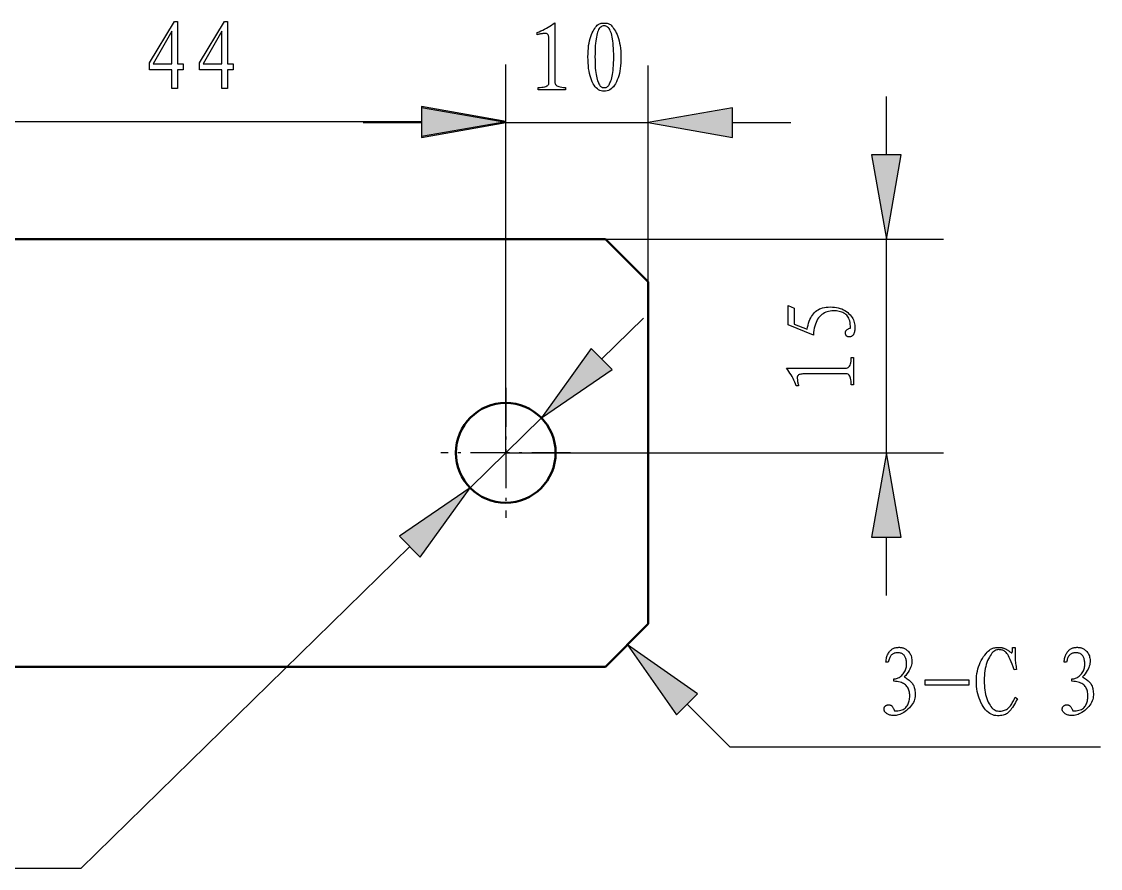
# Model space of a CAD drawing. Extents: x 0 to 420, y 0 to 297.
# Drawn here: x 156.98 to 194.81, y 68.1 to 97.8 of the extents above; entities that cross this region are included whole.
import ezdxf

# ---------------------------------------------------------------- set-up
doc = ezdxf.new("R2010")
doc.units = 0
doc.linetypes.add('DASHDOT', pattern=[18.5, 12, -3, 0.5, -3])

msp = doc.modelspace()

# ---------------------------------------------------------------- linework, layer by layer
at = {"color": 5, "lineweight": 25, "ltscale": 0.340611}
msp.add_line((173.957, 82.673), (173.957, 96.298), dxfattribs=at)
at = {"color": 5, "lineweight": 25, "ltscale": 0.339655}
msp.add_line((173.957, 82.673), (173.957, 96.259), dxfattribs=at)
at = {"color": 5, "lineweight": 25, "ltscale": 0.189655}
msp.add_line((178.957, 88.673), (178.957, 96.259), dxfattribs=at)
at = {"color": 5, "lineweight": 25, "ltscale": 0.051139}
for p, q in [((187.304, 93.128), (187.304, 95.173)), ((168.957, 94.259), (171.003, 94.259)), ((181.912, 94.259), (183.957, 94.259)), ((177.32, 85.963), (178.782, 87.393)), ((187.304, 77.673), (187.304, 79.719))]:
    msp.add_line(p, q, dxfattribs=at)
at = {"color": 5, "lineweight": 25, "ltscale": 0.402279}
msp.add_line((154.912, 94.298), (171.003, 94.298), dxfattribs=at)
at = {"color": 5, "lineweight": 25, "ltscale": 0.125}
msp.add_line((173.957, 94.259), (178.957, 94.259), dxfattribs=at)
at = {"color": 7, "lineweight": 50}
for p, q in [((148.957, 90.173), (177.457, 90.173)), ((130.457, 75.173), (177.457, 75.173))]:
    msp.add_line(p, q, dxfattribs=at)
at = {"color": 5, "lineweight": 25, "ltscale": 0.296177}
msp.add_line((177.457, 90.173), (189.304, 90.173), dxfattribs=at)
at = {"color": 7, "lineweight": 50, "ltscale": 0.053033}
for p, q in [((178.957, 88.673), (177.457, 90.173)), ((177.457, 75.173), (178.957, 76.673))]:
    msp.add_line(p, q, dxfattribs=at)
at = {"color": 5, "lineweight": 25, "ltscale": 0.1875}
msp.add_line((187.304, 82.673), (187.304, 90.173), dxfattribs=at)
at = {"color": 7, "lineweight": 50, "ltscale": 0.3}
msp.add_line((178.957, 88.673), (178.957, 76.673), dxfattribs=at)
at = {"color": 14, "linetype": 'DASHDOT', "lineweight": 25, "ltscale": 0.11375}
for p, q in [((173.957, 84.948), (173.957, 80.398)), ((176.232, 82.673), (171.682, 82.673))]:
    msp.add_line(p, q, dxfattribs=at)
at = {"color": 5, "lineweight": 25, "ltscale": 0.0875}
msp.add_line((172.706, 81.449), (175.208, 83.897), dxfattribs=at)
at = {"color": 5, "lineweight": 25, "ltscale": 0.383677}
msp.add_line((173.957, 82.673), (189.304, 82.673), dxfattribs=at)
at = {"color": 5, "lineweight": 25, "ltscale": 0.403468}
msp.add_line((159.058, 68.098), (170.594, 79.383), dxfattribs=at)
at = {"color": 5, "lineweight": 25, "ltscale": 0.052796}
msp.add_line((180.318, 73.856), (181.812, 72.363), dxfattribs=at)
at = {"color": 5, "lineweight": 25, "ltscale": 0.325}
msp.add_line((181.812, 72.363), (194.812, 72.363), dxfattribs=at)
at = {"color": 5, "lineweight": 25, "ltscale": 0.36875}
msp.add_line((159.058, 68.098), (144.308, 68.098), dxfattribs=at)
at = {"color": 5, "lineweight": 25}
for points in [[(162.451, 97.8), (162.451, 96.323), (162.643, 96.323), (162.643, 96.104), (162.451, 96.104), (162.451, 95.448), (162.246, 95.448), (162.246, 96.104), (161.467, 96.104), (161.467, 96.35), (162.342, 97.8)], [(164.201, 97.8), (164.201, 96.323), (164.393, 96.323), (164.393, 96.104), (164.201, 96.104), (164.201, 95.448), (163.996, 95.448), (163.996, 96.104), (163.217, 96.104), (163.217, 96.35), (164.092, 97.8)], [(175.473, 97.187), (175.472, 97.226), (175.468, 97.261), (175.461, 97.291), (175.452, 97.317), (175.44, 97.339), (175.426, 97.357), (175.409, 97.37), (175.39, 97.38), (175.368, 97.385), (175.343, 97.385), (175.317, 97.384), (175.29, 97.381), (175.263, 97.378), (175.236, 97.374), (175.208, 97.37), (175.18, 97.365), (175.151, 97.359), (175.122, 97.353), (175.093, 97.345), (175.063, 97.338), (175.063, 97.42), (175.128, 97.445), (175.192, 97.473), (175.256, 97.502), (175.319, 97.533), (175.381, 97.567), (175.442, 97.602), (175.502, 97.639), (175.562, 97.678), (175.62, 97.719), (175.678, 97.761), (175.678, 95.656), (175.687, 95.625), (175.702, 95.597), (175.723, 95.572), (175.75, 95.551), (175.784, 95.533), (175.824, 95.518), (175.87, 95.507), (175.923, 95.498), (175.982, 95.493), (176.047, 95.492), (176.047, 95.41), (175.09, 95.41), (175.09, 95.492), (175.158, 95.493), (175.219, 95.497), (175.274, 95.504), (175.322, 95.514), (175.364, 95.526), (175.399, 95.541), (175.427, 95.559), (175.449, 95.579), (175.464, 95.603), (175.473, 95.629)], [(177.831, 97.406), (177.861, 97.343), (177.888, 97.276), (177.912, 97.203), (177.933, 97.126), (177.951, 97.044), (177.966, 96.956), (177.978, 96.864), (177.987, 96.767), (177.993, 96.665), (177.995, 96.558), (177.995, 96.451), (177.991, 96.348), (177.984, 96.25), (177.974, 96.156), (177.96, 96.066), (177.942, 95.981), (177.921, 95.9), (177.897, 95.823), (177.869, 95.751), (177.838, 95.683), (177.804, 95.621), (177.768, 95.565), (177.731, 95.516), (177.691, 95.473), (177.648, 95.437), (177.604, 95.408), (177.558, 95.385), (177.51, 95.368), (177.46, 95.358), (177.408, 95.355), (177.355, 95.358), (177.306, 95.368), (177.258, 95.385), (177.213, 95.408), (177.17, 95.437), (177.129, 95.473), (177.091, 95.516), (177.055, 95.565), (177.022, 95.621), (176.991, 95.683), (176.962, 95.751), (176.936, 95.823), (176.914, 95.9), (176.894, 95.981), (176.878, 96.066), (176.864, 96.156), (176.854, 96.25), (176.846, 96.348), (176.842, 96.451), (176.84, 96.558), (176.842, 96.665), (176.846, 96.767), (176.854, 96.864), (176.864, 96.956), (176.878, 97.044), (176.894, 97.126), (176.914, 97.203), (176.936, 97.276), (176.962, 97.343), (176.991, 97.406), (177.02, 97.463), (177.05, 97.515), (177.08, 97.562), (177.109, 97.603), (177.138, 97.638), (177.166, 97.668), (177.194, 97.693), (177.222, 97.712), (177.25, 97.726), (177.278, 97.734), (177.305, 97.739), (177.332, 97.743), (177.359, 97.746), (177.386, 97.747), (177.413, 97.748), (177.439, 97.747), (177.466, 97.746), (177.492, 97.743), (177.518, 97.739), (177.544, 97.734), (177.57, 97.726), (177.597, 97.712), (177.625, 97.693), (177.653, 97.668), (177.681, 97.638), (177.71, 97.603), (177.739, 97.562), (177.77, 97.515), (177.8, 97.463)], [(177.161, 95.772), (177.177, 95.726), (177.192, 95.685), (177.208, 95.647), (177.224, 95.614), (177.24, 95.584), (177.257, 95.559), (177.273, 95.538), (177.29, 95.521), (177.308, 95.508), (177.326, 95.499), (177.343, 95.493), (177.361, 95.488), (177.378, 95.484), (177.396, 95.482), (177.413, 95.482), (177.43, 95.482), (177.447, 95.484), (177.463, 95.488), (177.48, 95.493), (177.496, 95.499), (177.513, 95.508), (177.529, 95.521), (177.546, 95.538), (177.562, 95.559), (177.578, 95.584), (177.595, 95.614), (177.611, 95.647), (177.628, 95.685), (177.644, 95.726), (177.66, 95.772), (177.676, 95.823), (177.69, 95.88), (177.702, 95.943), (177.713, 96.013), (177.722, 96.088), (177.729, 96.17), (177.735, 96.258), (177.739, 96.352), (177.742, 96.452), (177.742, 96.558), (177.742, 96.665), (177.739, 96.766), (177.735, 96.862), (177.729, 96.952), (177.722, 97.037), (177.713, 97.116), (177.702, 97.19), (177.69, 97.258), (177.676, 97.321), (177.66, 97.379), (177.643, 97.431), (177.624, 97.477), (177.603, 97.518), (177.581, 97.554), (177.556, 97.584), (177.53, 97.608), (177.502, 97.627), (177.472, 97.641), (177.441, 97.649), (177.408, 97.652), (177.374, 97.649), (177.343, 97.641), (177.314, 97.627), (177.286, 97.608), (177.261, 97.584), (177.237, 97.554), (177.215, 97.518), (177.195, 97.477), (177.177, 97.431), (177.161, 97.379), (177.147, 97.321), (177.134, 97.258), (177.123, 97.19), (177.113, 97.116), (177.105, 97.037), (177.098, 96.952), (177.093, 96.862), (177.089, 96.766), (177.087, 96.665), (177.086, 96.558), (177.087, 96.452), (177.089, 96.352), (177.093, 96.258), (177.098, 96.17), (177.105, 96.088), (177.113, 96.013), (177.123, 95.943), (177.134, 95.88), (177.147, 95.823)], [(162.246, 96.323), (162.246, 97.458), (161.59, 96.323)], [(163.996, 96.323), (163.996, 97.458), (163.34, 96.323)], [(171.003, 93.777), (173.957, 94.298), (171.003, 94.819)], [(171.003, 93.738), (173.957, 94.259), (171.003, 94.78)], [(181.912, 94.78), (178.957, 94.259), (181.912, 93.738)], [(186.783, 93.128), (187.304, 90.173), (187.825, 93.128)], [(185.443, 87.654), (185.387, 87.652), (185.332, 87.645), (185.279, 87.635), (185.229, 87.621), (185.18, 87.602), (185.133, 87.58), (185.088, 87.553), (185.045, 87.522), (185.004, 87.488), (184.965, 87.449), (184.928, 87.405), (184.895, 87.357), (184.865, 87.305), (184.838, 87.247), (184.814, 87.185), (184.794, 87.119), (184.777, 87.048), (184.763, 86.972), (184.753, 86.891), (184.746, 86.806), (183.857, 87.162), (183.857, 87.845), (184.076, 87.749), (184.076, 87.189), (184.527, 87.011), (184.542, 87.086), (184.559, 87.157), (184.579, 87.224), (184.6, 87.288), (184.624, 87.348), (184.651, 87.404), (184.68, 87.457), (184.711, 87.505), (184.744, 87.551), (184.78, 87.592), (184.819, 87.63), (184.861, 87.664), (184.908, 87.693), (184.958, 87.719), (185.012, 87.741), (185.07, 87.759), (185.132, 87.773), (185.198, 87.782), (185.267, 87.788), (185.341, 87.79), (185.414, 87.788), (185.485, 87.782), (185.553, 87.773), (185.618, 87.759), (185.681, 87.741), (185.74, 87.719), (185.797, 87.693), (185.85, 87.664), (185.901, 87.63), (185.949, 87.592), (185.993, 87.552), (186.033, 87.511), (186.069, 87.469), (186.1, 87.426), (186.127, 87.382), (186.149, 87.337), (186.167, 87.291), (186.181, 87.244), (186.19, 87.197), (186.195, 87.148), (186.197, 87.1), (186.198, 87.056), (186.196, 87.015), (186.194, 86.977), (186.19, 86.943), (186.184, 86.912), (186.177, 86.884), (186.169, 86.859), (186.159, 86.838), (186.147, 86.82), (186.135, 86.804), (186.122, 86.79), (186.108, 86.778), (186.095, 86.767), (186.081, 86.758), (186.066, 86.751), (186.051, 86.745), (186.036, 86.741), (186.02, 86.738), (186.004, 86.738), (185.988, 86.738), (185.973, 86.74), (185.959, 86.744), (185.946, 86.749), (185.934, 86.755), (185.922, 86.762), (185.912, 86.771), (185.903, 86.781), (185.895, 86.793), (185.887, 86.806), (185.881, 86.82), (185.876, 86.833), (185.872, 86.847), (185.87, 86.861), (185.869, 86.874), (185.869, 86.888), (185.87, 86.902), (185.872, 86.915), (185.876, 86.929), (185.881, 86.943), (185.887, 86.956), (185.896, 86.969), (185.907, 86.981), (185.92, 86.993), (185.935, 87.004), (185.953, 87.015), (185.972, 87.025), (185.994, 87.035), (186.018, 87.044), (186.045, 87.052), (186.043, 87.121), (186.038, 87.185), (186.031, 87.244), (186.02, 87.299), (186.005, 87.349), (185.988, 87.395), (185.968, 87.436), (185.944, 87.472), (185.917, 87.504), (185.887, 87.531), (185.855, 87.554), (185.819, 87.575), (185.781, 87.593), (185.741, 87.609), (185.698, 87.623), (185.652, 87.634), (185.604, 87.643), (185.553, 87.649), (185.499, 87.652)], [(176.956, 86.335), (175.208, 83.897), (177.685, 85.591)], [(184.377, 85.439), (184.338, 85.438), (184.303, 85.434), (184.273, 85.427), (184.247, 85.418), (184.225, 85.406), (184.207, 85.392), (184.193, 85.375), (184.184, 85.356), (184.179, 85.334), (184.178, 85.309), (184.18, 85.283), (184.183, 85.256), (184.186, 85.229), (184.189, 85.202), (184.194, 85.174), (184.199, 85.146), (184.205, 85.117), (184.211, 85.088), (184.218, 85.059), (184.226, 85.029), (184.144, 85.029), (184.119, 85.094), (184.091, 85.158), (184.062, 85.222), (184.031, 85.285), (183.997, 85.347), (183.962, 85.408), (183.925, 85.468), (183.886, 85.527), (183.845, 85.586), (183.802, 85.644), (185.908, 85.644), (185.939, 85.653), (185.967, 85.667), (185.992, 85.689), (186.013, 85.716), (186.031, 85.75), (186.046, 85.79), (186.057, 85.836), (186.065, 85.889), (186.07, 85.948), (186.072, 86.013), (186.154, 86.013), (186.154, 85.056), (186.072, 85.056), (186.071, 85.124), (186.067, 85.185), (186.06, 85.24), (186.05, 85.288), (186.038, 85.329), (186.023, 85.364), (186.005, 85.393), (185.985, 85.415), (185.961, 85.43), (185.935, 85.439)], [(187.825, 79.719), (187.304, 82.673), (186.783, 79.719)], [(170.959, 79.011), (172.706, 81.449), (170.23, 79.756)], [(180.687, 74.224), (178.229, 75.945), (179.95, 73.488)], [(187.29, 75.332), (187.294, 75.374), (187.299, 75.415), (187.306, 75.455), (187.314, 75.492), (187.324, 75.528), (187.336, 75.562), (187.35, 75.594), (187.365, 75.625), (187.381, 75.653), (187.4, 75.68), (187.419, 75.705), (187.439, 75.728), (187.459, 75.749), (187.48, 75.768), (187.502, 75.784), (187.524, 75.799), (187.547, 75.812), (187.57, 75.822), (187.594, 75.831), (187.618, 75.837), (187.643, 75.842), (187.667, 75.846), (187.691, 75.85), (187.715, 75.852), (187.738, 75.853), (187.761, 75.853), (187.784, 75.852), (187.806, 75.851), (187.829, 75.848), (187.851, 75.844), (187.873, 75.839), (187.895, 75.832), (187.918, 75.823), (187.94, 75.811), (187.964, 75.798), (187.987, 75.783), (188.011, 75.765), (188.034, 75.746), (188.059, 75.724), (188.083, 75.701), (188.106, 75.675), (188.127, 75.647), (188.145, 75.616), (188.161, 75.584), (188.174, 75.549), (188.184, 75.511), (188.192, 75.471), (188.197, 75.429), (188.199, 75.385), (188.199, 75.338), (188.195, 75.29), (188.187, 75.241), (188.172, 75.191), (188.153, 75.139), (188.129, 75.087), (188.1, 75.034), (188.066, 74.98), (188.027, 74.925), (187.982, 74.869), (187.933, 74.812), (187.97, 74.792), (188.005, 74.772), (188.039, 74.751), (188.071, 74.729), (188.1, 74.706), (188.128, 74.682), (188.154, 74.658), (188.178, 74.633), (188.2, 74.607), (188.22, 74.58), (188.238, 74.551), (188.254, 74.52), (188.269, 74.486), (188.281, 74.449), (188.292, 74.41), (188.3, 74.369), (188.307, 74.325), (188.312, 74.278), (188.315, 74.228), (188.316, 74.176), (188.313, 74.123), (188.305, 74.071), (188.293, 74.02), (188.275, 73.97), (188.252, 73.92), (188.225, 73.871), (188.192, 73.823), (188.154, 73.776), (188.111, 73.73), (188.063, 73.684), (188.013, 73.641), (187.963, 73.603), (187.915, 73.569), (187.868, 73.54), (187.822, 73.515), (187.776, 73.495), (187.732, 73.479), (187.689, 73.468), (187.646, 73.461), (187.605, 73.458), (187.565, 73.459), (187.527, 73.462), (187.492, 73.465), (187.459, 73.471), (187.429, 73.477), (187.4, 73.486), (187.374, 73.495), (187.351, 73.507), (187.33, 73.519), (187.311, 73.534), (187.294, 73.549), (187.279, 73.563), (187.265, 73.578), (187.254, 73.593), (187.244, 73.607), (187.236, 73.621), (187.23, 73.636), (187.225, 73.65), (187.223, 73.664), (187.222, 73.677), (187.222, 73.691), (187.223, 73.703), (187.226, 73.716), (187.228, 73.728), (187.232, 73.739), (187.237, 73.749), (187.242, 73.76), (187.248, 73.769), (187.255, 73.778), (187.263, 73.787), (187.271, 73.794), (187.28, 73.802), (187.289, 73.808), (187.299, 73.814), (187.309, 73.819), (187.319, 73.824), (187.33, 73.827), (187.342, 73.83), (187.353, 73.833), (187.365, 73.834), (187.378, 73.835), (187.39, 73.836), (187.402, 73.835), (187.413, 73.833), (187.425, 73.831), (187.437, 73.828), (187.448, 73.824), (187.459, 73.819), (187.471, 73.814), (187.482, 73.807), (187.493, 73.799), (187.503, 73.789), (187.514, 73.776), (187.525, 73.761), (187.536, 73.744), (187.547, 73.724), (187.558, 73.702), (187.569, 73.678), (187.58, 73.651), (187.591, 73.623), (187.652, 73.624), (187.709, 73.629), (187.761, 73.636), (187.81, 73.647), (187.854, 73.66), (187.894, 73.677), (187.931, 73.696), (187.963, 73.719), (187.991, 73.744), (188.015, 73.773), (188.036, 73.804), (188.054, 73.836), (188.071, 73.87), (188.085, 73.905), (188.097, 73.942), (188.107, 73.98), (188.114, 74.02), (188.12, 74.062), (188.123, 74.105), (188.124, 74.149), (188.123, 74.193), (188.119, 74.236), (188.113, 74.276), (188.104, 74.315), (188.093, 74.352), (188.08, 74.388), (188.064, 74.421), (188.045, 74.453), (188.024, 74.483), (188.001, 74.511), (187.975, 74.537), (187.944, 74.561), (187.91, 74.582), (187.872, 74.601), (187.83, 74.617), (187.785, 74.631), (187.735, 74.642), (187.682, 74.651), (187.625, 74.658), (187.564, 74.662), (187.564, 74.744), (187.596, 74.745), (187.628, 74.75), (187.66, 74.757), (187.692, 74.768), (187.723, 74.781), (187.753, 74.798), (187.783, 74.817), (187.813, 74.84), (187.842, 74.865), (187.871, 74.894), (187.898, 74.925), (187.923, 74.956), (187.944, 74.989), (187.963, 75.023), (187.979, 75.058), (187.992, 75.094), (188.002, 75.131), (188.009, 75.17), (188.013, 75.209), (188.015, 75.25), (188.014, 75.29), (188.012, 75.327), (188.008, 75.363), (188.003, 75.397), (187.996, 75.429), (187.988, 75.459), (187.978, 75.486), (187.967, 75.512), (187.954, 75.536), (187.94, 75.557), (187.924, 75.577), (187.907, 75.594), (187.888, 75.609), (187.867, 75.623), (187.846, 75.634), (187.822, 75.643), (187.797, 75.65), (187.771, 75.656), (187.743, 75.659), (187.714, 75.66), (187.685, 75.659), (187.657, 75.657), (187.631, 75.654), (187.606, 75.649), (187.582, 75.643), (187.561, 75.635), (187.54, 75.626), (187.521, 75.616), (187.504, 75.604), (187.488, 75.591), (187.474, 75.576), (187.46, 75.559), (187.446, 75.539), (187.434, 75.517), (187.422, 75.492), (187.41, 75.465), (187.4, 75.435), (187.39, 75.403), (187.381, 75.369), (187.372, 75.332)], [(190.462, 74.662), (190.464, 74.753), (190.471, 74.842), (190.481, 74.929), (190.496, 75.013), (190.515, 75.094), (190.538, 75.173), (190.566, 75.249), (190.598, 75.322), (190.634, 75.393), (190.674, 75.461), (190.716, 75.525), (190.758, 75.583), (190.799, 75.635), (190.839, 75.681), (190.879, 75.721), (190.918, 75.755), (190.957, 75.783), (190.996, 75.805), (191.033, 75.821), (191.07, 75.831), (191.106, 75.837), (191.141, 75.842), (191.173, 75.846), (191.204, 75.849), (191.233, 75.851), (191.26, 75.852), (191.285, 75.852), (191.309, 75.85), (191.331, 75.848), (191.351, 75.844), (191.37, 75.84), (191.389, 75.834), (191.408, 75.828), (191.427, 75.821), (191.446, 75.813), (191.466, 75.805), (191.485, 75.795), (191.504, 75.785), (191.523, 75.774), (191.542, 75.762), (191.561, 75.75), (191.578, 75.738), (191.595, 75.727), (191.611, 75.716), (191.626, 75.706), (191.64, 75.696), (191.653, 75.686), (191.665, 75.677), (191.676, 75.668), (191.686, 75.66), (191.695, 75.654), (191.703, 75.654), (191.71, 75.66), (191.716, 75.671), (191.722, 75.687), (191.726, 75.709), (191.729, 75.736), (191.732, 75.769), (191.733, 75.807), (191.734, 75.851), (191.816, 75.851), (191.816, 75.823), (191.816, 75.795), (191.816, 75.765), (191.816, 75.735), (191.816, 75.704), (191.816, 75.672), (191.816, 75.64), (191.816, 75.606), (191.816, 75.572), (191.816, 75.537), (191.816, 75.5), (191.818, 75.461), (191.82, 75.42), (191.824, 75.377), (191.829, 75.332), (191.835, 75.284), (191.842, 75.234), (191.851, 75.182), (191.86, 75.128), (191.87, 75.072), (191.788, 75.058), (191.751, 75.163), (191.715, 75.259), (191.681, 75.345), (191.648, 75.422), (191.617, 75.49), (191.588, 75.549), (191.56, 75.599), (191.534, 75.64), (191.51, 75.671), (191.487, 75.694), (191.465, 75.711), (191.441, 75.725), (191.416, 75.738), (191.39, 75.749), (191.363, 75.757), (191.334, 75.764), (191.304, 75.768), (191.273, 75.77), (191.241, 75.771), (191.207, 75.769), (191.173, 75.763), (191.14, 75.752), (191.106, 75.734), (191.074, 75.711), (191.041, 75.682), (191.009, 75.647), (190.978, 75.606), (190.947, 75.559), (190.916, 75.506), (190.886, 75.448), (190.857, 75.385), (190.832, 75.319), (190.809, 75.25), (190.79, 75.179), (190.773, 75.104), (190.76, 75.027), (190.749, 74.947), (190.742, 74.864), (190.737, 74.778), (190.735, 74.689), (190.737, 74.6), (190.741, 74.514), (190.748, 74.431), (190.758, 74.351), (190.771, 74.274), (190.787, 74.199), (190.806, 74.128), (190.827, 74.059), (190.852, 73.993), (190.879, 73.93), (190.909, 73.872), (190.94, 73.819), (190.973, 73.773), (191.007, 73.732), (191.043, 73.698), (191.081, 73.669), (191.12, 73.647), (191.161, 73.63), (191.204, 73.62), (191.248, 73.616), (191.292, 73.616), (191.335, 73.619), (191.375, 73.625), (191.413, 73.633), (191.45, 73.645), (191.484, 73.659), (191.517, 73.676), (191.548, 73.697), (191.577, 73.72), (191.604, 73.746), (191.629, 73.774), (191.654, 73.804), (191.677, 73.835), (191.7, 73.868), (191.722, 73.903), (191.742, 73.939), (191.762, 73.977), (191.781, 74.017), (191.799, 74.058), (191.816, 74.101), (191.898, 74.046), (191.862, 73.978), (191.828, 73.913), (191.794, 73.853), (191.761, 73.798), (191.728, 73.747), (191.697, 73.701), (191.666, 73.659), (191.635, 73.622), (191.605, 73.589), (191.576, 73.561), (191.546, 73.537), (191.513, 73.515), (191.477, 73.497), (191.438, 73.482), (191.397, 73.47), (191.352, 73.462), (191.305, 73.456), (191.255, 73.454), (191.202, 73.455), (191.146, 73.458), (191.089, 73.467), (191.034, 73.483), (190.981, 73.504), (190.93, 73.533), (190.881, 73.568), (190.833, 73.609), (190.787, 73.658), (190.743, 73.712), (190.701, 73.773), (190.66, 73.841), (190.623, 73.913), (190.589, 73.988), (190.559, 74.064), (190.533, 74.143), (190.512, 74.224), (190.494, 74.307), (190.48, 74.393), (190.47, 74.48), (190.464, 74.57)], [(193.54, 75.332), (193.544, 75.374), (193.549, 75.415), (193.556, 75.455), (193.564, 75.492), (193.574, 75.528), (193.586, 75.562), (193.6, 75.594), (193.615, 75.625), (193.631, 75.653), (193.65, 75.68), (193.669, 75.705), (193.689, 75.728), (193.709, 75.749), (193.73, 75.768), (193.752, 75.784), (193.774, 75.799), (193.797, 75.812), (193.82, 75.822), (193.844, 75.831), (193.868, 75.837), (193.893, 75.842), (193.917, 75.846), (193.941, 75.85), (193.965, 75.852), (193.988, 75.853), (194.011, 75.853), (194.034, 75.852), (194.056, 75.851), (194.079, 75.848), (194.101, 75.844), (194.123, 75.839), (194.145, 75.832), (194.168, 75.823), (194.19, 75.811), (194.214, 75.798), (194.237, 75.783), (194.261, 75.765), (194.284, 75.746), (194.309, 75.724), (194.333, 75.701), (194.356, 75.675), (194.377, 75.647), (194.395, 75.616), (194.411, 75.584), (194.424, 75.549), (194.434, 75.511), (194.442, 75.471), (194.447, 75.429), (194.449, 75.385), (194.449, 75.338), (194.445, 75.29), (194.437, 75.241), (194.422, 75.191), (194.403, 75.139), (194.379, 75.087), (194.35, 75.034), (194.316, 74.98), (194.277, 74.925), (194.232, 74.869), (194.183, 74.812), (194.22, 74.792), (194.255, 74.772), (194.289, 74.751), (194.321, 74.729), (194.35, 74.706), (194.378, 74.682), (194.404, 74.658), (194.428, 74.633), (194.45, 74.607), (194.47, 74.58), (194.488, 74.551), (194.504, 74.52), (194.519, 74.486), (194.531, 74.449), (194.542, 74.41), (194.55, 74.369), (194.557, 74.325), (194.562, 74.278), (194.565, 74.228), (194.566, 74.176), (194.563, 74.123), (194.555, 74.071), (194.543, 74.02), (194.525, 73.97), (194.502, 73.92), (194.475, 73.871), (194.442, 73.823), (194.404, 73.776), (194.361, 73.73), (194.313, 73.684), (194.263, 73.641), (194.213, 73.603), (194.165, 73.569), (194.118, 73.54), (194.072, 73.515), (194.026, 73.495), (193.982, 73.479), (193.939, 73.468), (193.896, 73.461), (193.855, 73.458), (193.815, 73.459), (193.777, 73.462), (193.742, 73.465), (193.709, 73.471), (193.679, 73.477), (193.65, 73.486), (193.624, 73.495), (193.601, 73.507), (193.58, 73.519), (193.561, 73.534), (193.544, 73.549), (193.529, 73.563), (193.515, 73.578), (193.504, 73.593), (193.494, 73.607), (193.486, 73.621), (193.48, 73.636), (193.475, 73.65), (193.473, 73.664), (193.472, 73.677), (193.472, 73.691), (193.473, 73.703), (193.476, 73.716), (193.478, 73.728), (193.482, 73.739), (193.487, 73.749), (193.492, 73.76), (193.498, 73.769), (193.505, 73.778), (193.513, 73.787), (193.521, 73.794), (193.53, 73.802), (193.539, 73.808), (193.549, 73.814), (193.559, 73.819), (193.569, 73.824), (193.58, 73.827), (193.592, 73.83), (193.603, 73.833), (193.615, 73.834), (193.628, 73.835), (193.64, 73.836), (193.652, 73.835), (193.663, 73.833), (193.675, 73.831), (193.687, 73.828), (193.698, 73.824), (193.709, 73.819), (193.721, 73.814), (193.732, 73.807), (193.743, 73.799), (193.753, 73.789), (193.764, 73.776), (193.775, 73.761), (193.786, 73.744), (193.797, 73.724), (193.808, 73.702), (193.819, 73.678), (193.83, 73.651), (193.841, 73.623), (193.902, 73.624), (193.959, 73.629), (194.011, 73.636), (194.06, 73.647), (194.104, 73.66), (194.144, 73.677), (194.181, 73.696), (194.213, 73.719), (194.241, 73.744), (194.265, 73.773), (194.286, 73.804), (194.304, 73.836), (194.321, 73.87), (194.335, 73.905), (194.347, 73.942), (194.357, 73.98), (194.364, 74.02), (194.37, 74.062), (194.373, 74.105), (194.374, 74.149), (194.373, 74.193), (194.369, 74.236), (194.363, 74.276), (194.354, 74.315), (194.343, 74.352), (194.33, 74.388), (194.314, 74.421), (194.295, 74.453), (194.274, 74.483), (194.251, 74.511), (194.225, 74.537), (194.194, 74.561), (194.16, 74.582), (194.122, 74.601), (194.08, 74.617), (194.035, 74.631), (193.985, 74.642), (193.932, 74.651), (193.875, 74.658), (193.814, 74.662), (193.814, 74.744), (193.846, 74.745), (193.878, 74.75), (193.91, 74.757), (193.942, 74.768), (193.973, 74.781), (194.003, 74.798), (194.033, 74.817), (194.063, 74.84), (194.092, 74.865), (194.121, 74.894), (194.148, 74.925), (194.173, 74.956), (194.194, 74.989), (194.213, 75.023), (194.229, 75.058), (194.242, 75.094), (194.252, 75.131), (194.259, 75.17), (194.263, 75.209), (194.265, 75.25), (194.264, 75.29), (194.262, 75.327), (194.258, 75.363), (194.253, 75.397), (194.246, 75.429), (194.238, 75.459), (194.228, 75.486), (194.217, 75.512), (194.204, 75.536), (194.19, 75.557), (194.174, 75.577), (194.157, 75.594), (194.138, 75.609), (194.117, 75.623), (194.096, 75.634), (194.072, 75.643), (194.047, 75.65), (194.021, 75.656), (193.993, 75.659), (193.964, 75.66), (193.935, 75.659), (193.907, 75.657), (193.881, 75.654), (193.856, 75.649), (193.832, 75.643), (193.811, 75.635), (193.79, 75.626), (193.771, 75.616), (193.754, 75.604), (193.738, 75.591), (193.724, 75.576), (193.71, 75.559), (193.696, 75.539), (193.684, 75.517), (193.672, 75.492), (193.66, 75.465), (193.65, 75.435), (193.64, 75.403), (193.631, 75.369), (193.622, 75.332)], [(188.671, 74.716), (190.202, 74.716), (190.202, 74.525), (188.671, 74.525)]]:
    msp.add_lwpolyline(points, close=True, dxfattribs=at)
at = {"color": 7, "lineweight": 50}
msp.add_circle((173.957, 82.673), 1.75, dxfattribs=at)
at = {"color": 5, "lineweight": 25}
for points in [[(171.003, 93.777), (173.957, 94.298), (171.003, 93.777), (171.003, 94.819)], [(171.003, 93.738), (173.957, 94.259), (171.003, 93.738), (171.003, 94.78)], [(181.912, 94.78), (178.957, 94.259), (181.912, 94.78), (181.912, 93.738)], [(186.783, 93.128), (187.304, 90.173), (186.783, 93.128), (187.825, 93.128)], [(176.956, 86.335), (175.208, 83.897), (176.956, 86.335), (177.685, 85.591)], [(187.825, 79.719), (187.304, 82.673), (187.825, 79.719), (186.783, 79.719)], [(170.959, 79.011), (172.706, 81.449), (170.959, 79.011), (170.23, 79.756)], [(180.687, 74.224), (178.229, 75.945), (180.687, 74.224), (179.95, 73.488)]]:
    msp.add_solid(points, dxfattribs=at)

doc.saveas('drawing.dxf')
